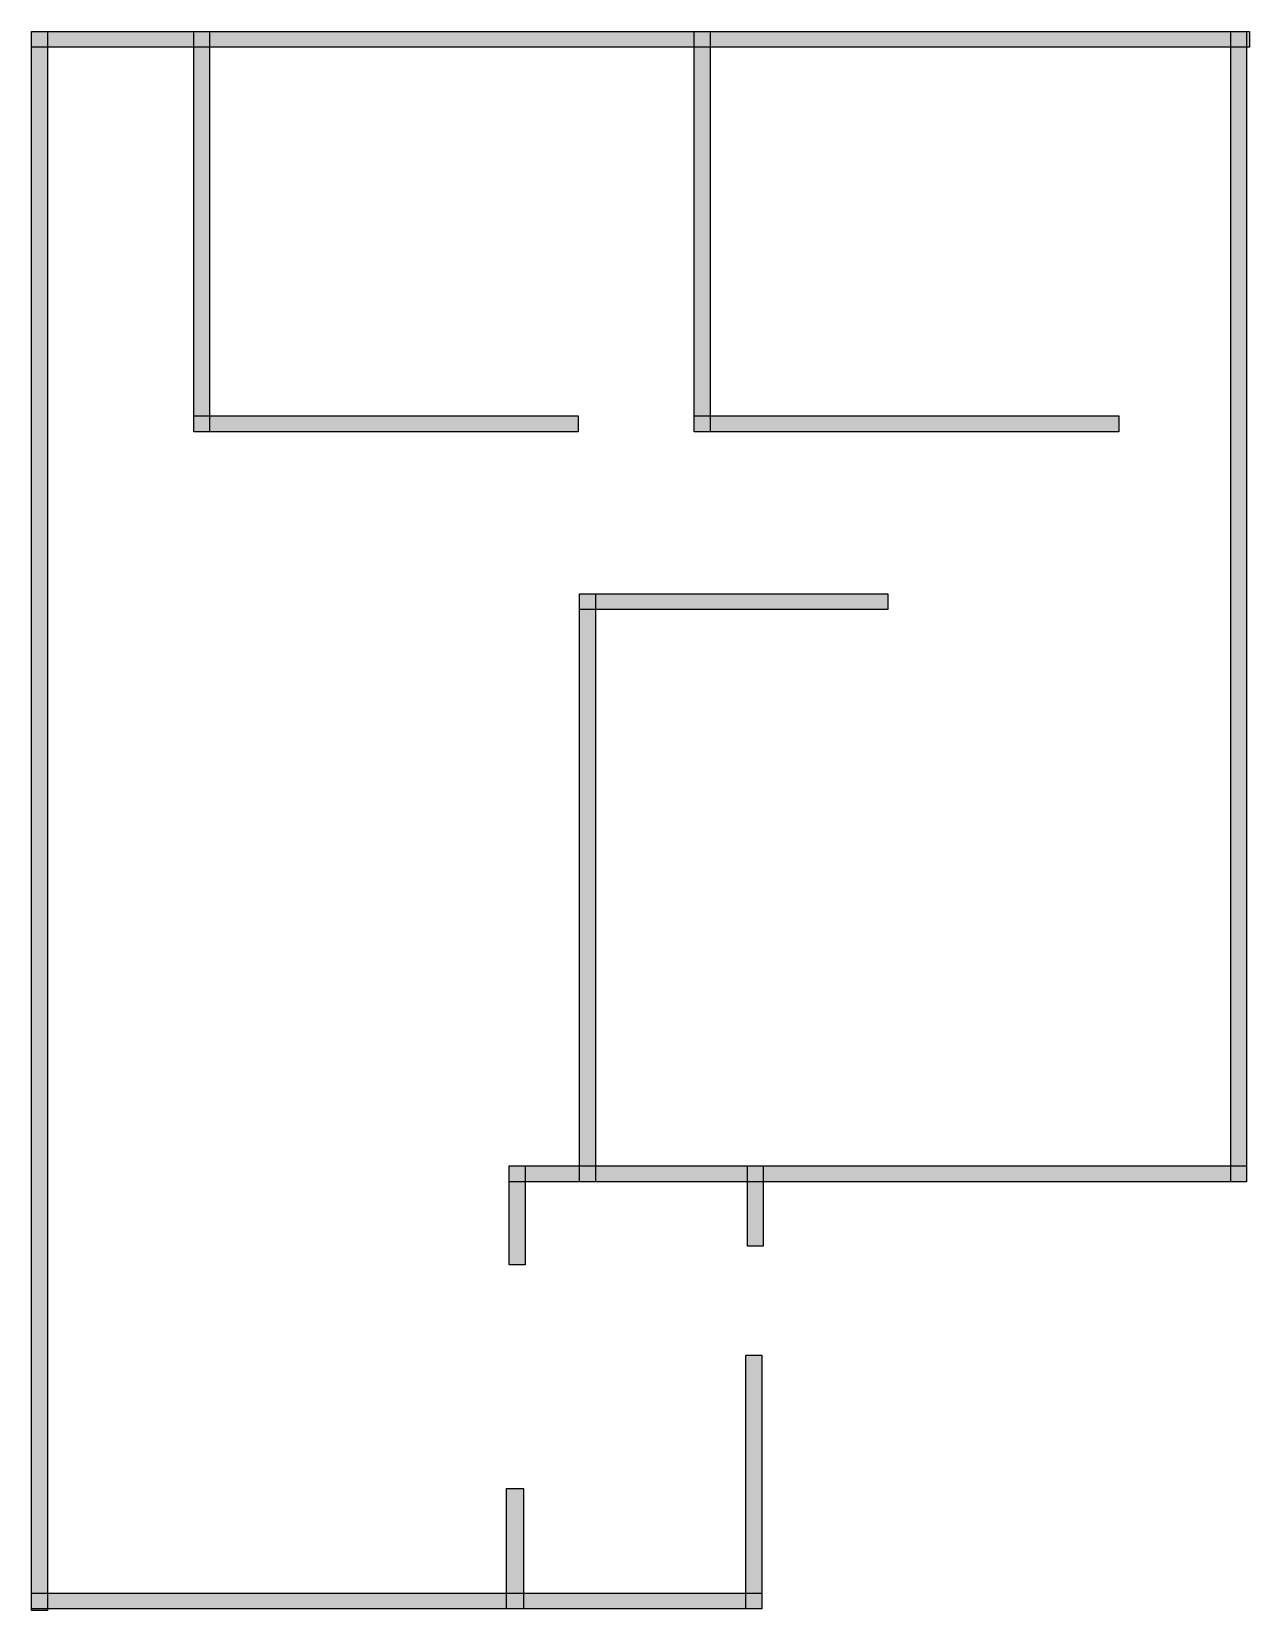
# Model space of a CAD drawing. Header units: centimetres. Extents: x 1 to 1159, y 0 to 1501.
import ezdxf

# ---------------------------------------------------------------- set-up
doc = ezdxf.new("R2010")
doc.units = ezdxf.units.CM
doc.layers.add('WALL', color=7, linetype='Continuous')

msp = doc.modelspace()

# ---------------------------------------------------------------- hatches: boundary and pattern name
at = {"layer": 'WALL'}
h = msp.add_hatch(color=256, dxfattribs=at)
h.dxf.hatch_style = 1
h.paths.add_polyline_path([(1.4, 1501.4), (1159.1, 1501.4), (1159.1, 1486.4), (1.4, 1486.4)])
h = msp.add_hatch(color=256, dxfattribs=at)
h.dxf.hatch_style = 1
h.paths.add_polyline_path([(1.4, 1501.4), (16.4, 1501.4), (16.4, 0), (1.4, 0)])
h = msp.add_hatch(color=256, dxfattribs=at)
h.dxf.hatch_style = 1
h.paths.add_polyline_path([(155.5, 1501.4), (170.5, 1501.4), (170.5, 1120.9), (155.5, 1120.9)])
h = msp.add_hatch(color=256, dxfattribs=at)
h.dxf.hatch_style = 1
h.paths.add_polyline_path([(631.4, 1501.4), (646.4, 1501.4), (646.4, 1120.9), (631.4, 1120.9)])
h = msp.add_hatch(color=256, dxfattribs=at)
h.dxf.hatch_style = 1
h.paths.add_polyline_path([(1141.4, 1501.4), (1156.4, 1501.4), (1156.4, 407.7), (1141.4, 407.7)])
h = msp.add_hatch(color=256, dxfattribs=at)
h.dxf.hatch_style = 1
h.paths.add_polyline_path([(155.5, 1135.9), (520.9, 1135.9), (520.9, 1120.9), (155.5, 1120.9)])
h = msp.add_hatch(color=256, dxfattribs=at)
h.dxf.hatch_style = 1
h.paths.add_polyline_path([(631.4, 1135.9), (1035, 1135.9), (1035, 1120.9), (631.4, 1120.9)])
h = msp.add_hatch(color=256, dxfattribs=at)
h.dxf.hatch_style = 1
h.paths.add_polyline_path([(522.3, 966.8), (815.5, 966.8), (815.5, 951.8), (522.3, 951.8)])
h = msp.add_hatch(color=256, dxfattribs=at)
h.dxf.hatch_style = 1
h.paths.add_polyline_path([(522.3, 966.8), (537.3, 966.8), (537.3, 407.7), (522.3, 407.7)])
h = msp.add_hatch(color=256, dxfattribs=at)
h.dxf.hatch_style = 1
h.paths.add_polyline_path([(455.5, 422.7), (1156.4, 422.7), (1156.4, 407.7), (455.5, 407.7)])
h = msp.add_hatch(color=256, dxfattribs=at)
h.dxf.hatch_style = 1
h.paths.add_polyline_path([(455.5, 422.7), (470.5, 422.7), (470.5, 328.6), (455.5, 328.6)])
h = msp.add_hatch(color=256, dxfattribs=at)
h.dxf.hatch_style = 1
h.paths.add_polyline_path([(681.8, 422.7), (696.8, 422.7), (696.8, 346.4), (681.8, 346.4)])
h = msp.add_hatch(color=256, dxfattribs=at)
h.dxf.hatch_style = 1
h.paths.add_polyline_path([(680.5, 242.7), (695.5, 242.7), (695.5, 1.4), (680.5, 1.4)])
h = msp.add_hatch(color=256, dxfattribs=at)
h.dxf.hatch_style = 1
h.paths.add_polyline_path([(452.7, 115.9), (469.1, 115.9), (469.1, 1.4), (452.7, 1.4)])
h = msp.add_hatch(color=256, dxfattribs=at)
h.dxf.hatch_style = 1
h.paths.add_polyline_path([(1.4, 16.4), (695.5, 16.4), (695.5, 1.4), (1.4, 1.4)])

# ---------------------------------------------------------------- linework, layer by layer
for points in [[(1.4, 1501.4), (1159.1, 1501.4), (1159.1, 1486.4), (1.4, 1486.4)], [(1.4, 1501.4), (16.4, 1501.4), (16.4, 0), (1.4, 0)], [(155.5, 1501.4), (170.5, 1501.4), (170.5, 1120.9), (155.5, 1120.9)], [(631.4, 1501.4), (646.4, 1501.4), (646.4, 1120.9), (631.4, 1120.9)], [(1141.4, 1501.4), (1156.4, 1501.4), (1156.4, 407.7), (1141.4, 407.7)], [(155.5, 1135.9), (520.9, 1135.9), (520.9, 1120.9), (155.5, 1120.9)], [(631.4, 1135.9), (1035, 1135.9), (1035, 1120.9), (631.4, 1120.9)], [(522.3, 966.8), (815.5, 966.8), (815.5, 951.8), (522.3, 951.8)], [(522.3, 966.8), (537.3, 966.8), (537.3, 407.7), (522.3, 407.7)], [(455.5, 422.7), (1156.4, 422.7), (1156.4, 407.7), (455.5, 407.7)], [(455.5, 422.7), (470.5, 422.7), (470.5, 328.6), (455.5, 328.6)], [(681.8, 422.7), (696.8, 422.7), (696.8, 346.4), (681.8, 346.4)], [(680.5, 242.7), (695.5, 242.7), (695.5, 1.4), (680.5, 1.4)], [(452.7, 115.9), (469.1, 115.9), (469.1, 1.4), (452.7, 1.4)], [(1.4, 16.4), (695.5, 16.4), (695.5, 1.4), (1.4, 1.4)]]:
    msp.add_lwpolyline(points, close=True, dxfattribs=at)

doc.saveas('drawing.dxf')
